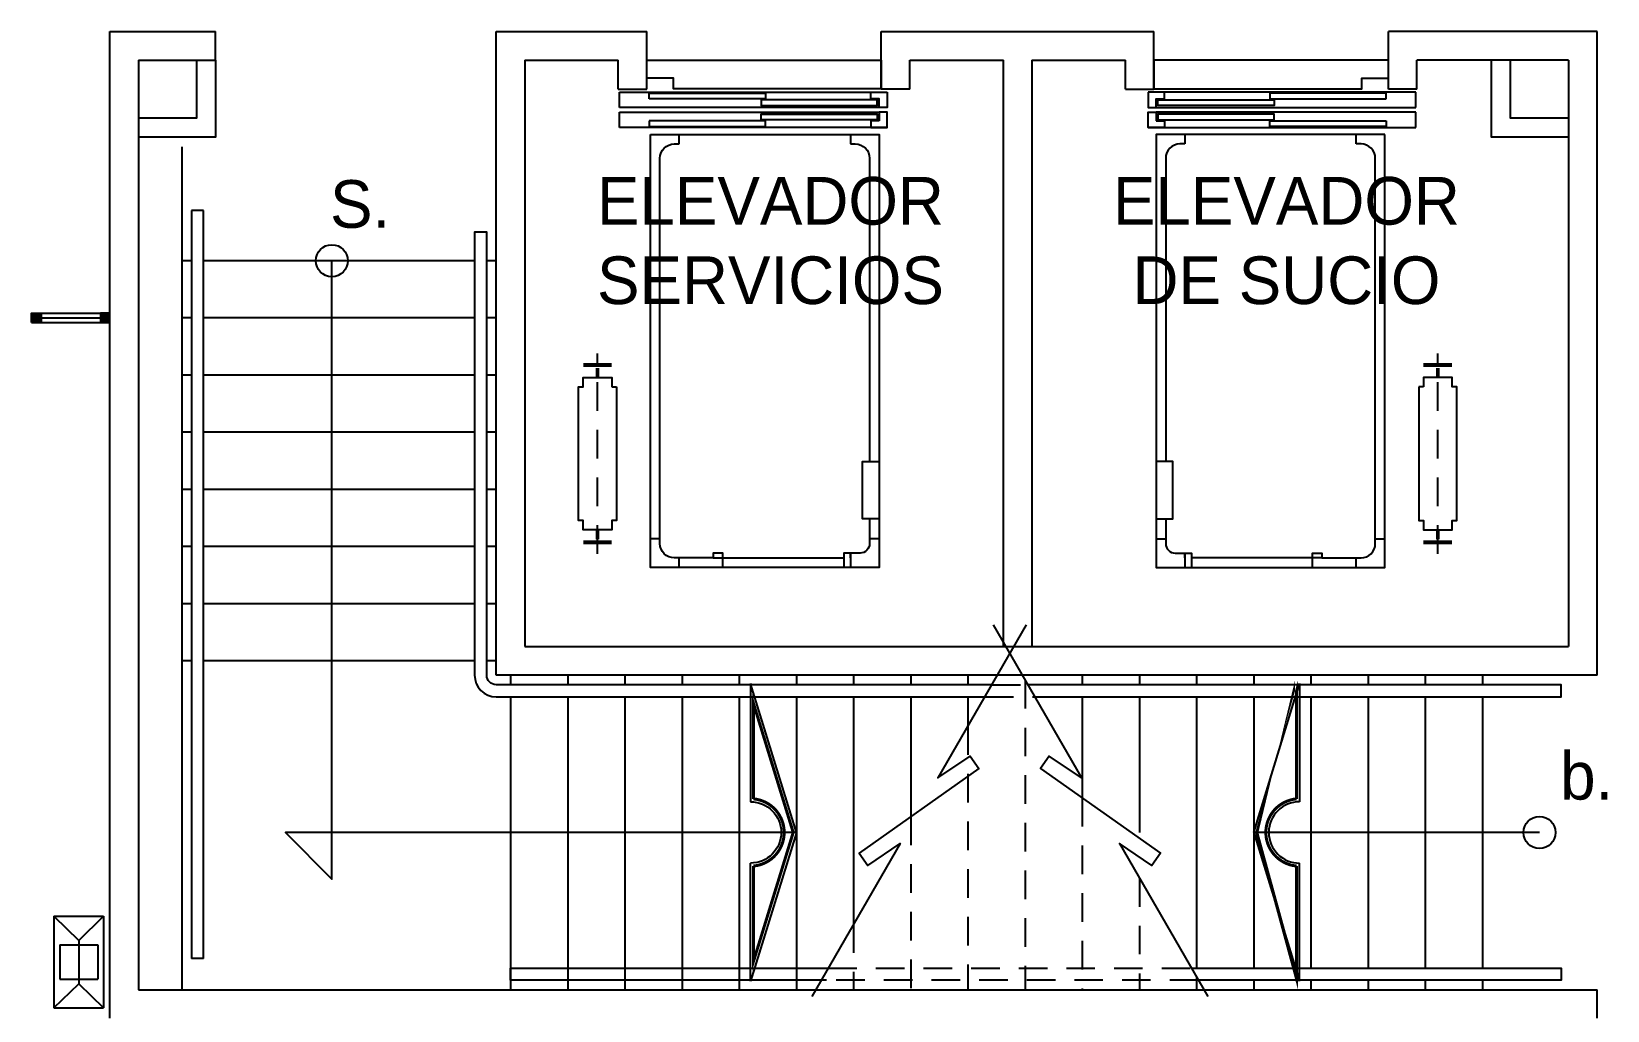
# Model space of a CAD drawing. Header units: millimetres. Extents: x 2523 to 2756, y 378 to 482.
# Drawn here: x 2656.41 to 2664.68, y 398.39 to 403.53 of the extents above; entities that cross this region are included whole.
import ezdxf

# ---------------------------------------------------------------- set-up
doc = ezdxf.new("R2010")
doc.units = ezdxf.units.MM
doc.linetypes.add('H100', pattern=[0.24, 0.15, -0.09])
for name, color, linetype in [('BARANDAL', 6, 'Continuous'), ('ELEVADOR', 7, 'Continuous'), ('MOBILIARIO', 161, 'Continuous'), ('PISOS', 1, 'Continuous'), ('PROYECC', 7, 'H100')]:
    doc.layers.add(name, color=color, linetype=linetype)
doc.styles.add('STYLE1', font='GOTHIC.TTF')

# ---------------------------------------------------------------- blocks, each defined once
blk = doc.blocks.new('elev1')
at = {"layer": 'ELEVADOR'}
for p, q in [((-0.3523463917952085, 0.02066751061880723), (-0.3523463917954359, -1.383681438751466)), ((-0.247346391794963, 0.02066751061869354), (-0.2473463917951904, -1.38368143875141)), ((-0.1673463917954905, -1.383681438751523), (-0.1673463917950357, 0.02066751061880723)), ((-2.510197183733453, -0.02135931976789607), (-2.510197183733453, -0.07135931976796428)), ((-2.510197183733453, -0.02135931976789607), (-2.510197183733453, -0.07135931976796428)), ((-0.3881931342223197, -0.07135833543321723), (-0.3881931342223197, -0.02135833543303534)), ((-0.2723463917952813, -1.383681438751523), (-0.2723463917950539, -0.02075408041400806)), ((-2.585197183733271, -0.1713593197678733), (-2.660197183733317, -0.1713593197680439)), ((-2.610197183732907, -0.1713593197679302), (-2.585197183733271, -0.1713593197678733)), ((-2.610197183733362, -0.8913593197677301), (-2.610197183732907, -0.2069570850418927)), ((-0.3881931342223197, -0.1713583354331831), (-0.4381931342225016, -0.1713583354330126)), ((-2.660197183733771, -1.071359319767794), (-2.61019718373359, -1.071359319767851)), ((-0.438193134222729, -1.07135833543299), (-0.3881931342230018, -1.071358335432933)), ((-2.510197183733908, -1.171359319767816), (-2.510197183733681, -1.221359319767942)), ((-0.3523463917954359, -1.383681438751466), (-0.2723463917952813, -1.383681438751523)), ((-0.2473463917951904, -1.38368143875141), (-0.1673463917954905, -1.383681438751523))]:
    blk.add_line(p, q, dxfattribs=at)
at = {"layer": 'ELEVADOR', "color": 3}
blk.add_line((-1.713518285256441, -1.424181803715157), (-1.713518285256441, -1.399181803715123), dxfattribs=at)
at = {"layer": 'ELEVADOR', "color": 8, "linetype": 'H100'}
blk.add_line((-2.588518285256214, -1.499181803715146), (-1.538518285256259, -1.499181803715032), dxfattribs=at)
at = {"layer": 'ELEVADOR'}
for points in [[(-0.3173463917951267, -0.02075408041389437), (-0.3173463917948993, -0.06493025465510982), (-0.3523463917952085, -0.06493025465510982), (-0.3523463917952085, 0.02066751061880723), (-0.2723463917950539, 0.02066751061880723), (-0.2723463917950539, -0.02075408041400806)], [(-0.1673463917950357, 0.02066751061880723), (-0.247346391794963, 0.02066751061869354), (-0.247346391794963, -0.02075408041389437), (-0.2023463917951176, -0.02075408041395121), (-0.202346391795345, -0.06493025465510982), (-0.1673463917950357, -0.06493025465516666)], [(-0.3881931342227745, -1.221359319768908), (-0.3881931342223197, -0.02135931976886241), (-2.660197183733317, -0.02135931976789607), (-2.660197183733771, -1.221359319767885)], [(-2.405197183733208, -0.02135931976800975), (-2.40519718373298, -0.1091161329444503), (-2.105197183733253, -0.1091161329445072), (-2.105197183733253, -0.02135931976800975)], [(-0.3123463917950176, -0.03075408041388528), (-0.3123463917952449, -0.6407540804138989), (-0.2823463917952722, -0.6407540804138989), (-0.2823463917952722, -0.03075408041388528)], [(-0.2073463917952267, -0.03075408041388528), (-0.2073463917949994, -0.6407540804138989), (-0.2373463917951995, -0.6407540804138989), (-0.2373463917951995, -0.03075408041394212)], [(-0.3173463917951267, -1.227906491752833), (-0.3473463917953268, -1.227906491752833), (-0.3473463917953268, -0.6179064917529331), (-0.3173463917951267, -0.61790649175299)], [(-0.202346391795345, -1.22790649175289), (-0.1723463917953723, -1.227906491752947), (-0.1723463917951449, -0.61790649175299), (-0.202346391795345, -0.61790649175299)]]:
    blk.add_lwpolyline(points, close=True, dxfattribs=at)
for points in [[(-2.405197183733208, -0.0713592660769109), (-2.510197183733453, -0.07135931976796428), (-2.535197183733089, -0.07135931976785059, 0.414213562373095), (-2.585197183733271, -0.1213593197680893), (-2.585197183733499, -0.2069570850418927), (-2.660197183733317, -0.206957085041779)], [(-0.4381931342225016, -0.1713583354330126), (-0.4381931342225016, -0.1463583354330353, 0.4142135623730701), (-0.5131931342223197, -0.07135833543298986), (-2.105197183733253, -0.07135911267408801)], [(-2.660197183733771, -0.8413593197678324), (-2.585197183733726, -0.8413593197678892), (-2.585197183733726, -0.8913593197679006), (-2.610197183733362, -0.8913593197678438), (-2.610197183733817, -1.096359319767885, 0.414213562373145), (-2.535197183733771, -1.171359319767987), (-0.5131931342227745, -1.171358335432899, 0.4142135623730784), (-0.438193134222729, -1.09635833543291), (-0.438193134222729, -1.07135833543299)]]:
    blk.add_lwpolyline(points, format="xyb", dxfattribs=at)
for points in [[(0.001609682045909722, -1.239999999999156), (0.001609682046137095, -0.009999999999024567), (-0.1483903179539539, -0.009999999999138254), (-0.1483903179541812, -1.100019887808742), (-0.09339031795411756, -1.100019887808912), (-0.09339031795389019, -1.2399999999991), (0.001609682045909722, -1.239999999999156)], [(-1.713518285256441, -1.399181803715123), (-2.413518285256259, -1.399181803715123), (-2.413518285256487, -1.424181803715044), (-2.463518285256441, -1.424181803715214), (-2.463518285256441, -1.574181803715192), (-2.413518285256259, -1.574181803715192), (-2.413518285256487, -1.599181803714998), (-1.713518285256214, -1.599181803715112), (-1.713518285256214, -1.574181803715135), (-1.663518285256032, -1.574181803715135), (-1.663518285256487, -1.424181803715101), (-1.713518285256441, -1.424181803715157)]]:
    blk.add_lwpolyline(points, dxfattribs=at)
at = {"layer": 'ELEVADOR', "color": 252, "const_width": 0.01999999999999999}
for points in [[(-2.528518285256496, -1.574181803715135), (-2.528518285256496, -1.424181803715214)], [(-1.598518285256432, -1.574181803715078), (-1.598518285256432, -1.42418180371493)], [(-2.513518285256396, -1.499181803715146), (-2.463518285256441, -1.499181803715146)], [(-1.613518285256077, -1.499181803715089), (-1.663518285256487, -1.499181803715032)]]:
    blk.add_lwpolyline(points, dxfattribs=at)
blk = doc.blocks.new('ESCSERV')
at = {"color": 3}
for points in [[(4.506496591394608, -2.811500000049536), (4.043084297609767, -3.614153637736736), (4.212633672955576, -3.499623513634534), (4.258269743841822, -3.564237079490484), (3.628890414027836, -4.008762920607781), (3.674526484913969, -4.073376486463731), (3.844075860260034, -3.958846362361131), (3.380663566474908, -4.761500000048985)], [(4.333291510562418, -2.811500000049536), (4.79670380434726, -3.614153637736736), (4.62715442900145, -3.499623513634534), (4.581518358115204, -3.564237079490484), (5.21089768792919, -4.008762920607781), (5.165261617043058, -4.073376486463731), (4.995712241696992, -3.958846362361131), (5.459124535482118, -4.761500000048985)]]:
    blk.add_lwpolyline(points, dxfattribs=at)
at = {"layer": 'BARANDAL'}
for p, q in [((0.1250000000862519, -0.6365000001167224), (0.1250000000861098, -4.561500000111931)), ((0.1885000000861998, -0.6365000001167409), (0.1250000000862519, -0.6365000001167409)), ((0.1885000000860861, -4.561500000111959), (0.1885000000861998, -0.6365000001167224)), ((0.1885000000860861, -4.561500000058688), (0.1250000000861382, -4.561500000058688))]:
    blk.add_line(p, q, dxfattribs=at)
blk.add_lwpolyline([(4.325497282020001, -3.125000000021162), (1.725000000091013, -3.124999999910175, -0.414213562345352), (1.675000000093133, -3.074999999912778), (1.67499999990916, -0.7500000000284657), (1.611499999909155, -0.7500000000284657), (1.611500000089945, -3.07499999991599, 0.414213562345618), (1.725000000085101, -3.188499999910179), (4.288835539927351, -3.188500000019604)], format="xyb", dxfattribs=at)
for points in [[(4.550952562028548, -3.188500000017652), (7.313499999632, -3.188500000135535), (7.313499999632, -3.12500000013553), (4.514290819934093, -3.125000000016084)], [(3.45763362061777, -4.674999999976666), (1.799999999996885, -4.675000000049852), (1.800000000001091, -4.611500000049848), (3.494295362712222, -4.61149999997507)], [(5.372521995065224, -4.61149999998239), (7.313499999632, -4.611499999899579), (7.313499999632, -4.674999999899584), (5.409183737157866, -4.674999999980831)]]:
    blk.add_lwpolyline(points, dxfattribs=at)
at = {"layer": 'PISOS'}
for p, q in [((0.07500000000727597, -0.3025000000193359), (0.07500000000454748, -4.724999999998317)), ((0.1250000000862423, -0.9000000000000772), (0.07500000000045476, -0.900000000000091)), ((1.611499999920819, -0.8999999999996675), (0.1885000000861922, -0.90000000000005)), ((1.725000000000364, -0.8999999999996362), (1.674999999921029, -0.89999999999965)), ((0.1250000000862315, -1.200000000000032), (0.07500000000045476, -1.200000000000045)), ((1.611499999944147, -1.199999999999622), (0.1885000000861835, -1.200000000000005)), ((1.725000000000364, -1.199999999999591), (1.674999999944767, -1.199999999999604)), ((0.1250000000862206, -1.499999999999986), (0.07500000000045476, -1.5)), ((1.611499999967474, -1.499999999999577), (0.1885000000861748, -1.499999999999959)), ((1.725000000000364, -1.499999999999545), (1.674999999968506, -1.499999999999559)), ((0.1250000000862098, -1.799999999999941), (0.07500000000045476, -1.799999999999955)), ((1.611499999990802, -1.799999999999531), (0.1885000000861661, -1.799999999999914)), ((1.725000000000364, -1.7999999999995), (1.674999999992244, -1.799999999999514)), ((0.1250000000861989, -2.099999999999895), (0.07500000000045476, -2.099999999999909)), ((1.61150000001413, -2.099999999999485), (0.1885000000861574, -2.099999999999868)), ((1.725000000000364, -2.099999999999454), (1.675000000015983, -2.099999999999468)), ((0.1250000000861881, -2.399999999999849), (0.07500000000045476, -2.399999999999864)), ((1.611500000037458, -2.39999999999944), (0.1885000000861488, -2.399999999999822)), ((1.725000000000364, -2.399999999999409), (1.675000000039722, -2.399999999999423)), ((0.1250000000861772, -2.699999999999804), (0.07500000000045476, -2.699999999999818)), ((1.611500000060786, -2.699999999999394), (0.1885000000861401, -2.699999999999777)), ((1.725000000000364, -2.699999999999363), (1.67500000006346, -2.699999999999377)), ((0.1250000000861663, -2.999999999999759), (0.07500000000045476, -2.999999999999773)), ((1.611500000084113, -2.999999999999349), (0.1885000000861314, -2.999999999999731)), ((1.725000000000364, -2.999999999999318), (1.675000000087199, -2.999999999999332)), ((1.800000000001091, -3.074999999998454), (1.800000000001091, -3.124999999913376)), ((2.100000000001273, -3.074999999998454), (2.100000000001273, -3.124999999926179)), ((2.400000000001455, -3.074999999998454), (2.400000000001455, -3.124999999938983)), ((2.700000000001182, -3.074999999998226), (2.700000000001182, -3.124999999951787)), ((3.000000000001364, -3.074999999998226), (3.000000000001364, -3.124999999964591)), ((3.300000000001091, -3.074999999997999), (3.300000000001091, -3.124999999977395)), ((3.600000000001273, -3.074999999997999), (3.600000000001273, -3.124999999990199)), ((3.900000000001455, -3.074999999998454), (3.900000000001455, -3.125000000003002)), ((4.200000000001637, -3.074999999998454), (4.200000000001637, -3.125000000015806)), ((4.800000000001546, -3.074999999998226), (4.800000000001546, -3.125000000028276)), ((5.100000000001273, -3.074999999997999), (5.100000000001273, -3.125000000041077)), ((5.400000000001455, -3.074999999997999), (5.400000000001612, -3.125000000053879)), ((5.700000000001637, -3.074999999998226), (5.700000000001794, -3.12500000006668)), ((6.000000000001364, -3.074999999997999), (6.000000000001521, -3.125000000079481)), ((6.300000000001546, -3.074999999997999), (6.300000000001703, -3.125000000092283)), ((6.600000000001273, -3.074999999997772), (6.600000000001431, -3.125000000105084)), ((6.900000000001455, -3.074999999997772), (6.900000000001612, -3.125000000117885)), ((1.800000000001091, -3.18849999991338), (1.800000000001091, -4.724999999997863)), ((2.100000000001273, -3.188499999926184), (2.100000000001273, -4.724999999997863)), ((2.400000000001455, -3.188499999938988), (2.400000000001455, -4.724999999997863)), ((2.700000000001182, -3.188499999951792), (2.700000000001182, -4.724999999997635)), ((3.000000000001364, -3.188499999964596), (3.000000000001364, -4.724999999997635)), ((3.300000000001091, -3.1884999999774), (3.300000000001091, -4.724999999997408)), ((3.600000000001273, -3.188499999990204), (3.600000000001273, -4.381598153230375)), ((3.900000000001455, -3.188500000003008), (3.900000000001455, -3.817280278851015)), ((4.200000000001637, -3.188500000015812), (4.200000000001637, -3.34236766868872)), ((4.800000000001546, -3.188500000028279), (4.800000000001546, -3.718549003996995)), ((5.100000000001273, -3.188500000041081), (5.100000000001273, -3.899999999997704)), ((5.400000000001813, -3.188500000053883), (5.400000000006298, -4.611499999981217)), ((5.700000000001995, -3.188500000066684), (5.700000000006479, -4.611499999968419)), ((6.000000000001722, -3.188500000079486), (6.000000000006207, -4.611499999955619)), ((6.300000000001904, -3.188500000092287), (6.300000000006388, -4.611499999942819)), ((6.600000000001631, -3.188500000105088), (6.600000000006116, -4.61149999993002)), ((6.900000000001813, -3.18850000011789), (6.900000000006298, -4.611499999917221)), ((5.400000000002694, -4.659093300624716), (5.400000000001455, -4.724999999997408)), ((5.699999999999504, -4.674999999968423), (5.700000000001637, -4.724999999997635)), ((6.000000000002304, -4.674999999955624), (6.000000000001364, -4.724999999997408)), ((6.300000000002486, -4.674999999942825), (6.300000000001546, -4.724999999997408)), ((6.59999999999914, -4.674999999930026), (6.600000000001273, -4.724999999997181)), ((6.900000000002395, -4.674999999917226), (6.900000000001455, -4.724999999997181))]:
    blk.add_line(p, q, dxfattribs=at)
at = {"layer": 'PROYECC', "color": 8}
for p, q in [((4.325497282077015, -3.124999999922426), (4.514290819934093, -3.125000000016084)), ((4.500000000001364, -3.10024757381079), (4.500000000001364, -4.724999999997635)), ((4.288835539984353, -3.188499999920868), (4.550952562028548, -3.188500000017652)), ((4.200000000001637, -3.342367668688722), (4.200000000001637, -4.724999999997635)), ((4.800000000001546, -3.718549003996991), (4.800000000001546, -4.724999999997635)), ((3.900000000001455, -3.817280278851011), (3.900000000001455, -4.724999999997181)), ((5.100000000001273, -4.139478058351608), (5.100000000001273, -4.724999999997635)), ((3.600000000001273, -4.381598153230366), (3.600000000001273, -4.724999999997635))]:
    blk.add_line(p, q, dxfattribs=at)
for points in [[(3.467266106895329, -4.611499999976264), (5.372521995065224, -4.61149999998239)], [(5.409183737157866, -4.674999999980831), (3.430604364800876, -4.674999999977832)]]:
    blk.add_lwpolyline(points, dxfattribs=at)
blk = doc.blocks.new('CIRUGIA opc7$0$429')
at = {"linetype": 'Continuous'}
for p, q in [((-0.240000000000002, 0), (-0.240000000000002, 0.259999999999998)), ((-0.240000000000002, 0.259999999999998), (0.240000000000002, 0.259999999999998)), ((-0.1140000000000114, 0.1300000000000026), (-0.240000000000002, 0.259999999999998)), ((0.1139999999999972, 0.1300000000000026), (0.2399999999999878, 0.259999999999998)), ((0.240000000000002, 0), (0.2399999999999878, 0.259999999999998)), ((-0.09000000000001052, 0.03000000000000114), (-0.09000000000001052, 0.2299999999999969)), ((-0.09000000000001052, 0.2299999999999969), (0.0899999999999821, 0.2299999999999969)), ((0.09000000000001052, 0.03000000000000114), (0.0899999999999821, 0.2299999999999969)), ((-0.240000000000002, 0), (-0.1140000000000114, 0.1300000000000026)), ((-0.1140000000000256, 0.1300000000000026), (0.1139999999999972, 0.1300000000000026)), ((0.240000000000002, 0), (0.1139999999999972, 0.1300000000000026)), ((-0.240000000000002, 0), (0.240000000000002, 0)), ((-0.09000000000001052, 0.03000000000000114), (0.09000000000001052, 0.03000000000000114))]:
    blk.add_line(p, q, dxfattribs=at)
blk = doc.blocks.new('A$C14312871')
at = {"layer": 'MOBILIARIO', "rotation": 270}
blk.add_blockref('CIRUGIA opc7$0$429', (13.80610382784334, -4.580135578739373), dxfattribs=at)
blk = doc.blocks.new('F')
at = {"color": 8}
for p, q in [((0, 0), (-0.2405962065171785, 0.780785784441516)), ((-0.2405962065171785, 0.780785784441516), (-0.2405962065171785, 0.1610632041672666)), ((0, 0), (-0.2405962065171785, -0.780785784441516)), ((-0.2405962065171785, -0.780785784441516), (-0.2405962065171785, -0.1610632041672666))]:
    blk.add_line(p, q, dxfattribs=at)
at = {"color": 4, "const_width": 0.01575}
blk.add_lwpolyline([(-0.2248462065171921, 0.6761899657134478), (-0.01648080863539292, -7.105427357601002e-14), (-0.2248462065171921, -0.6761899657135082), (-0.2248462065171921, -0.176110325273342, 0.9145585525281292), (-0.2248462065171921, 0.1761103252733633)], format="xyb", close=True, dxfattribs=at)
at = {"color": 8}
blk.add_arc((-0.2405962065171359, 0), 0.1610632041672659, 270, 89.99999999999999, dxfattribs=at)

msp = doc.modelspace()

# ---------------------------------------------------------------- linework, layer by layer
for p, q in [((2656.821555487102, 398.3512117533799), (2656.821555487102, 403.5287117533577)), ((2656.821555487102, 403.5287117533577), (2657.376555487102, 403.5287117533577)), ((2656.821555487102, 398.35121175338), (2656.821555487102, 403.5287117534606)), ((2656.821555487102, 403.5287117534606), (2657.376555487102, 403.5287117534606)), ((2657.376555487102, 403.3787117533578), (2657.376555487102, 403.5287117533577)), ((2657.376555487102, 403.3787117534607), (2657.376555487102, 403.5287117534606)), ((2658.849055487101, 403.5287117533605), (2659.6396804871, 403.5287117533605)), ((2658.849055487099, 400.1512117533809), (2658.8490554871, 403.5287117533605)), ((2659.639680487099, 403.2262117533805), (2659.6396804871, 403.5287117533605)), ((2660.869680487101, 403.5287117533605), (2662.3009304871, 403.5287117533605)), ((2660.869680487099, 403.2262117533808), (2660.869680487101, 403.5287117533605)), ((2662.300930487102, 403.2262117533808), (2662.3009304871, 403.5287117533605)), ((2664.626555487124, 403.5287117534272), (2663.530930487102, 403.5287117534223)), ((2663.530930487102, 403.2262117533805), (2663.530930487101, 403.5287117533605)), ((2664.626555487124, 400.1512117533819), (2664.626555487124, 403.5287117534273)), ((2656.971555487102, 403.3787117533578), (2657.376555487102, 403.3787117533578)), ((2656.971555487102, 403.3787117534607), (2656.971555487101, 398.501211753381)), ((2656.971555487102, 403.3787117534607), (2657.376555487102, 403.3787117534607)), ((2658.999055487099, 403.3787117533607), (2659.4896804871, 403.3787117533607)), ((2658.999055487099, 403.3787117533607), (2658.999055487099, 400.301211753381)), ((2659.489680487099, 403.2262117533808), (2659.4896804871, 403.3787117533607)), ((2661.0196804871, 403.3787117533604), (2661.510305487101, 403.3787117533607)), ((2661.019680487099, 403.2262117533801), (2661.0196804871, 403.3787117533604)), ((2661.5103054871, 400.301211753381), (2661.510305487102, 403.3787117533607)), ((2661.660305487101, 403.3787117533607), (2662.150930487101, 403.3787117533604)), ((2661.6603054871, 403.3787117533607), (2661.6603054871, 400.301211753381)), ((2662.150930487102, 403.2262117533801), (2662.150930487101, 403.3787117533604)), ((2664.476555487125, 403.3787117535137), (2663.680930487101, 403.378711753506)), ((2663.680930487102, 403.2262117533808), (2663.680930487101, 403.378711753506)), ((2664.476555487125, 403.3787117535137), (2664.476555487125, 400.3012117533824)), ((2659.489680487099, 403.2262117533801), (2659.639680487099, 403.2262117533805)), ((2661.019680487099, 403.2262117533801), (2660.869680487099, 403.2262117533808)), ((2662.150930487102, 403.2262117533801), (2662.300930487102, 403.2262117533808)), ((2663.680930487102, 403.2262117533801), (2663.530930487102, 403.2262117533805)), ((2656.410305487103, 402.051211753384), (2656.821555487102, 402.0512117533839)), ((2656.410305487103, 402.0512117534869), (2656.821555487102, 402.0512117534868)), ((2656.410305487103, 402.0262117533839), (2656.821555487102, 402.0262117533839)), ((2656.410305487103, 402.0262117534868), (2656.821555487102, 402.0262117534868)), ((2656.410305487103, 402.001211753384), (2656.821555487102, 402.0012117533839)), ((2656.410305487103, 402.0012117534869), (2656.821555487102, 402.0012117534868)), ((2658.999055487099, 400.301211753381), (2664.476555487125, 400.3012117533824)), ((2664.626555487124, 400.1512117533819), (2658.849055487099, 400.1512117533809)), ((2656.971555487101, 398.501211753381), (2664.626555487101, 398.5012117533817))]:
    msp.add_line(p, q)
at = {"ltscale": 0.5}
msp.add_line((2664.626555487101, 398.3512117533808), (2664.626555487101, 398.5012117533817), dxfattribs=at)
for points in [[(2657.276555487102, 403.3787117533578), (2657.276555487099, 403.0737117533603), (2656.971555487102, 403.0737117533602)], [(2657.376555487102, 403.3787117533578), (2657.376555487099, 402.9737117533602), (2656.971555487102, 402.9737117533601)], [(2657.276555487102, 403.3787117534607), (2657.276555487099, 403.0737117534632), (2656.971555487102, 403.073711753463)], [(2657.376555487102, 403.3787117534607), (2657.376555487099, 402.9737117534631), (2656.971555487102, 402.973711753463)], [(2660.4240554871, 399.326211753382), (2657.742881245821, 399.326211753382), (2657.986555487099, 399.0803709802933), (2657.986555487099, 402.3262117533795)], [(2664.3240554871, 399.326211753382), (2662.824055487103, 399.326211753382)]]:
    msp.add_lwpolyline(points)
for points in [[(2664.476555487105, 402.973711753366), (2664.071555487101, 402.973711753366), (2664.071555487101, 403.3787117535097), (2664.071555487101, 403.3787117535097)], [(2664.476555487105, 403.0737117533661), (2664.171555487101, 403.0737117533661), (2664.171555487102, 403.3787117533661), (2664.171555487102, 403.3787117533661)]]:
    msp.add_lwpolyline(points, dxfattribs=at)
for points in [[(2656.410305487103, 402.0012117533839), (2656.410305487103, 402.0512117533839), (2656.460305487103, 402.0512117533839), (2656.460305487103, 402.0012117533839)], [(2656.410305487103, 402.0012117534868), (2656.410305487103, 402.0512117534868), (2656.460305487103, 402.0512117534868), (2656.460305487103, 402.0012117534868)], [(2656.821555487102, 402.0012117533839), (2656.821555487102, 402.0512117533839), (2656.771555487102, 402.0512117533839), (2656.771555487102, 402.0012117533839)], [(2656.821555487102, 402.0012117534868), (2656.821555487102, 402.0512117534868), (2656.771555487102, 402.0512117534868), (2656.771555487102, 402.0012117534868)]]:
    msp.add_lwpolyline(points, close=True)
for centre in [(2657.986555487099, 402.3262117533795), (2664.3240554871, 399.326211753382)]:
    msp.add_circle(centre, 0.08399056915740175)
for points in [[(2656.410305487103, 402.0012117533839), (2656.410305487103, 402.0512117533839), (2656.460305487103, 402.0012117533839), (2656.460305487103, 402.0512117533839)], [(2656.410305487103, 402.0012117534868), (2656.410305487103, 402.0512117534868), (2656.460305487103, 402.0012117534868), (2656.460305487103, 402.0512117534868)], [(2656.821555487102, 402.0012117533839), (2656.821555487102, 402.0512117533839), (2656.771555487102, 402.0012117533839), (2656.771555487102, 402.0512117533839)], [(2656.821555487102, 402.0012117534868), (2656.821555487102, 402.0512117534868), (2656.771555487102, 402.0012117534868), (2656.771555487102, 402.0512117534868)]]:
    msp.add_solid(points)

# ---------------------------------------------------------------- block references
for name, p in [('A$C14312871', (2642.722069435541, 403.2262117534103)), ('ESCSERV', (2657.124055487099, 403.2262117533794))]:
    msp.add_blockref(name, p)
at = {"xscale": -1}
for name, p, rotation in [('elev1', (2660.879680487099, 403.3771020713152), 270.0000000000535), ('F', (2660.4240554871, 399.326211753382), 180)]:
    msp.add_blockref(name, p, dxfattribs=dict(at, rotation=rotation))
for name, p, rotation in [('elev1', (2662.290930487102, 403.3771020713152), 89.99999999994654), ('F', (2662.824055487103, 399.326211753382), 179.9999999997689)]:
    msp.add_blockref(name, p, dxfattribs=dict(rotation=rotation))

# ---------------------------------------------------------------- texts
at = {"char_height": 0.2499999999999999, "width": 3.854972731328285, "attachment_point": 5, "style": 'STYLE1'}
for s, insert in [('S.', (2658.134729769478, 402.6219984720584)), ('ELEVADOR\\PSERVICIOS', (2660.288244065701, 402.4302874956802)), ('ELEVADOR\\PDE SUCIO', (2662.996096295241, 402.4302874956809)), ('b.', (2664.571906681098, 399.6219984720609))]:
    msp.add_mtext(s, dxfattribs=dict(at, insert=insert))

doc.saveas('drawing.dxf')
